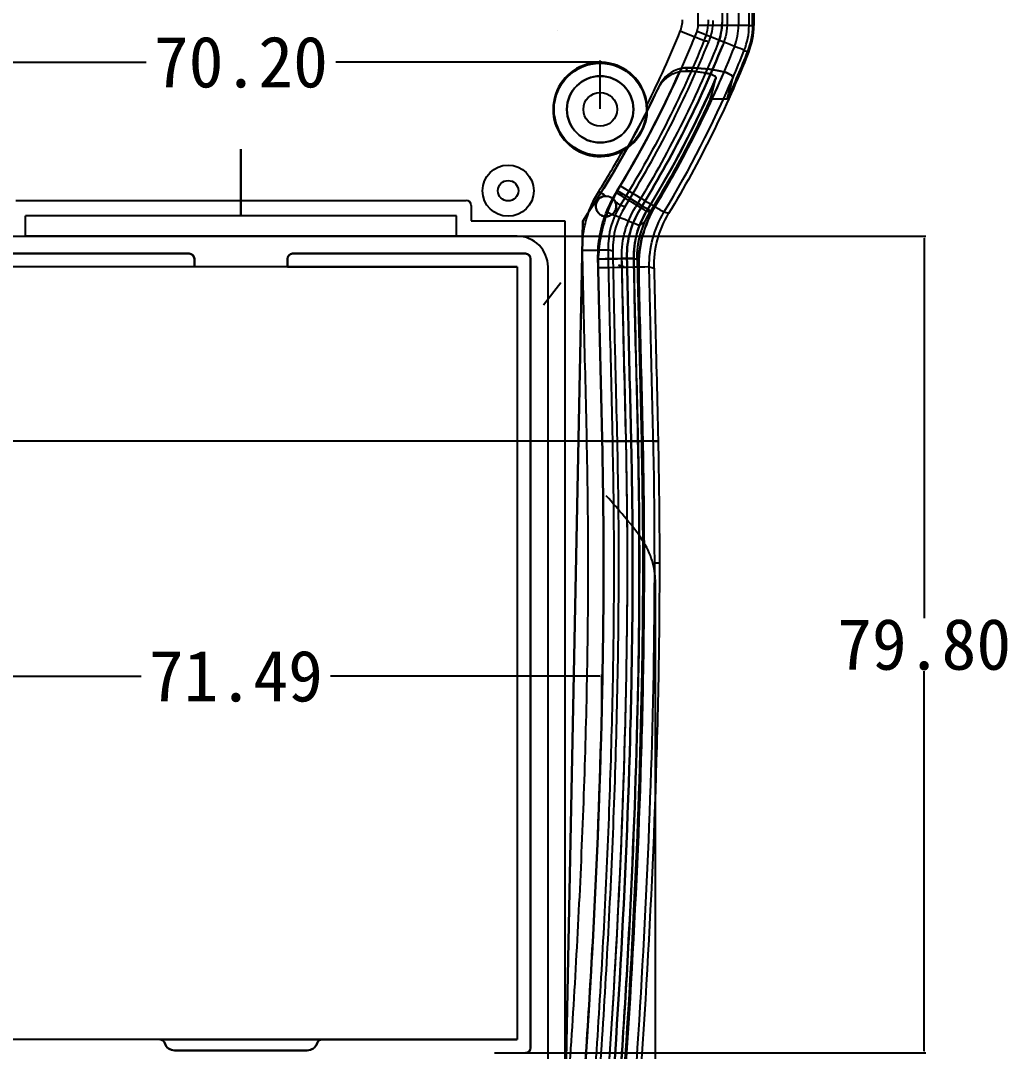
# Model space of a CAD drawing. Header units: inches. Extents: x -850 to 339, y -315 to 884.
# Drawn here: x 160.2 to 257, y 45 to 145.7 of the extents above; entities that cross this region are included whole.
import ezdxf
from ezdxf.lldxf.tags import DXFTag

# ---------------------------------------------------------------- set-up
doc = ezdxf.new("R2010")
doc.units = ezdxf.units.IN
doc.header["$MEASUREMENT"] = 0
for name, color, linetype, true_color in [('200', 7, 'Continuous', 0xffffff), ('AUXIL$14', 7, 'Continuous', 0xffffff), ('AUXIL$9', 7, 'Continuous', 0xffffff), ('ORTHO$15', 7, 'Continuous', 0xffffff), ('ORTHO$2', 7, 'Continuous', 0xffffff), ('ORTHO$3', 7, 'Continuous', 0xffffff), ('ORTHO$5', 7, 'Continuous', 0xffffff), ('ORTHO$6', 7, 'Continuous', 0xffffff), ('SX$17', 7, 'Continuous', 0xffffff)]:
    doc.layers.add(name, color=color, linetype=linetype, true_color=true_color)
tags = doc.linetypes.add('HIDDEN', pattern=[0.5, 0.25, -0.25]).pattern_tags.tags
tags[6:7] = [DXFTag(74, 4), DXFTag(75, 0), DXFTag(340, '0'), DXFTag(46, 0.0), DXFTag(50, 0.0), DXFTag(44, 0.0), DXFTag(45, 0.0)]
tags[4:5] = [DXFTag(74, 4), DXFTag(75, 0), DXFTag(340, '0'), DXFTag(46, 0.0), DXFTag(50, 0.0), DXFTag(44, 0.0), DXFTag(45, 0.0)]
doc.dimstyles.get("Standard").update_dxf_attribs({"dimtxt": 5, "dimasz": 0.18, "dimexe": 0.18, "dimexo": 0.0625, "dimgap": 0.09, "dimtad": 0, "dimtih": 1, "dimtoh": 1, "dimzin": 0, "dimdsep": 46, "dimtxsty": 'Standard', "dimcen": 0.09, "dimclrt": 3, "dimadec": 0, "dimazin": 0, "dimtfac": 1, "dimtofl": 0, "dimtmove": 0, "dimatfit": 3, "dimfxl": 0, "dimtolj": 1, "dimtzin": 0, "dimarcsym": 0})

# ---------------------------------------------------------------- blocks, each defined once
blk = doc.blocks.new('*D24')
at = {"color": 0, "lineweight": -2}
for p, q in [((145.45, 77.89), (145.45, 81.86)), ((145.63, 81.68), (171.94, 81.68)), ((216.77, 81.68), (190.46, 81.68)), ((216.95, 78.46), (216.95, 81.86))]:
    blk.add_line(p, q, dxfattribs=at)
at = {"color": 0}
for points in [[(145.63, 81.71), (145.63, 81.65), (145.45, 81.68)], [(216.77, 81.71), (216.77, 81.65), (216.95, 81.68)]]:
    blk.add_solid(points, dxfattribs=at)
at = {"layer": 'Defpoints', "color": 0}
for p in [(145.45, 81.68), (145.45, 77.83, -13.09), (216.95, 78.4, -16.6)]:
    blk.add_point(p, dxfattribs=at)
at = {"color": 3, "insert": (181.2, 81.68), "char_height": 5, "attachment_point": 5}
blk.add_mtext('\\A1;71.49', dxfattribs=at)
blk = doc.blocks.new('*D25')
at = {"color": 0, "lineweight": -2}
for p, q in [((146.59, 137.14), (146.59, 141.86)), ((146.77, 141.68), (172.44, 141.68)), ((216.61, 141.68), (190.95, 141.68)), ((216.79, 137.14), (216.79, 141.86))]:
    blk.add_line(p, q, dxfattribs=at)
at = {"color": 0}
for points in [[(146.77, 141.71), (146.77, 141.65), (146.59, 141.68)], [(216.61, 141.71), (216.61, 141.65), (216.79, 141.68)]]:
    blk.add_solid(points, dxfattribs=at)
at = {"layer": 'Defpoints', "color": 0}
for p in [(216.79, 141.68), (146.59, 137.08, -0.5), (216.79, 137.08, -0.5)]:
    blk.add_point(p, dxfattribs=at)
at = {"color": 3, "insert": (181.69, 141.68), "char_height": 5, "attachment_point": 5}
blk.add_mtext('\\A1;70.20', dxfattribs=at)
blk = doc.blocks.new('*D29')
at = {"color": 0, "lineweight": -2}
for p, q in [((181.63, 222.82), (116.21, 222.82)), ((116.39, 222.64), (116.39, 123.73)), ((116.39, 19.63), (116.39, 118.55)), ((181.63, 19.45), (116.21, 19.45))]:
    blk.add_line(p, q, dxfattribs=at)
at = {"color": 0}
for points in [[(116.36, 222.64), (116.42, 222.64), (116.39, 222.82)], [(116.36, 19.63), (116.42, 19.63), (116.39, 19.45)]]:
    blk.add_solid(points, dxfattribs=at)
at = {"layer": 'Defpoints', "color": 0}
for p in [(181.69, 222.82, 8.3), (116.39, 19.45), (181.69, 19.45, -10.1)]:
    blk.add_point(p, dxfattribs=at)
at = {"color": 3, "insert": (116.39, 121.14), "char_height": 5, "attachment_point": 5}
blk.add_mtext('\\A1;203.37', dxfattribs=at)
blk = doc.blocks.new('*D30')
at = {"color": 0, "lineweight": -2}
for p, q in [((141.23, 91.13), (141.23, -2.38)), ((222.16, 91.13), (222.16, -2.38)), ((141.41, -2.2), (172.02, -2.2)), ((221.98, -2.2), (191.37, -2.2))]:
    blk.add_line(p, q, dxfattribs=at)
at = {"color": 0}
for points in [[(141.41, -2.17), (141.41, -2.23), (141.23, -2.2)], [(221.98, -2.17), (221.98, -2.23), (222.16, -2.2)]]:
    blk.add_solid(points, dxfattribs=at)
at = {"layer": 'Defpoints', "color": 0}
for p in [(141.23, 91.19, 11.93), (222.16, 91.19, 11.93), (222.16, -2.2)]:
    blk.add_point(p, dxfattribs=at)
at = {"color": 3, "insert": (181.69, -2.2), "char_height": 5, "attachment_point": 5}
blk.add_mtext('\\A1;80.93', dxfattribs=at)
blk = doc.blocks.new('*D32')
at = {"color": 0, "lineweight": -2}
for p, q in [((202.81, 124.68), (248.62, 124.68)), ((248.44, 124.5), (248.44, 87.37)), ((248.44, 45.06), (248.44, 82.19)), ((206.46, 44.88), (248.62, 44.88))]:
    blk.add_line(p, q, dxfattribs=at)
at = {"color": 0}
for points in [[(248.41, 124.5), (248.47, 124.5), (248.44, 124.68)], [(248.41, 45.06), (248.47, 45.06), (248.44, 44.88)]]:
    blk.add_solid(points, dxfattribs=at)
at = {"layer": 'Defpoints', "color": 0}
for p in [(202.74, 124.68, -14.1), (206.39, 44.88, -11.5), (248.44, 44.88)]:
    blk.add_point(p, dxfattribs=at)
at = {"color": 3, "insert": (248.44, 84.78), "char_height": 5, "attachment_point": 5}
blk.add_mtext('\\A1;79.80', dxfattribs=at)

msp = doc.modelspace()

# ---------------------------------------------------------------- linework, layer by layer
at = {"layer": '200', "color": 9}
for p, q in [((226.334, 205.839, -18.1), (226.334, 145.265, -18.1)), ((228.692, 205.839, -1.8), (228.692, 145.574, -1.8)), ((228.692, 205.839), (228.692, 145.574)), ((229.192, 205.839, -3.6), (229.192, 145.574, -3.6)), ((229.192, 205.839, -1.8), (229.192, 145.574, -1.8)), ((231.331, 145.265, -13.274), (231.331, 205.839, -13.274)), ((231.669, 145.265, -3.6), (231.669, 205.839, -3.6)), ((228.692, 145.574), (228.692, 145.574, -1.8)), ((229.192, 145.574, -1.8), (229.192, 145.574, -3.6)), ((231.331, 145.265, -13.274), (231.669, 145.265, -3.6)), ((228.295, 143.522, -1.8), (228.295, 143.522)), ((228.759, 143.335, -3.6), (228.759, 143.335, -1.8)), ((230.866, 142.844, -13.274), (231.18, 142.719, -3.6)), ((229.199, 138.066, -3.6), (227.549, 138.066, -3.6)), ((159.695, 128.176, -12.5), (203.695, 128.176, -12.5)), ((159.695, 128.176, -15.5), (203.695, 128.176, -15.5)), ((203.695, 128.176, -12.5), (203.695, 128.176, -15.5)), ((204.195, 127.676, -12.5), (204.195, 126.176, -12.5)), ((204.195, 127.676, -12.5), (204.195, 127.676, -15.5)), ((204.195, 127.676, -15.5), (204.195, 126.176, -15.5)), ((220.239, 127.535), (220.239, 127.535, -1.8)), ((220.665, 127.273, -1.8), (220.665, 127.273, -3.6)), ((160.645, 126.676, -16.6), (160.645, 126.676, -14.1)), ((160.645, 124.676, -16.6), (160.645, 126.676, -16.6)), ((202.745, 126.676, -14.1), (160.645, 126.676, -14.1)), ((202.745, 126.676, -16.6), (160.645, 126.676, -16.6)), ((160.645, 124.676, -14.1), (160.645, 126.676, -14.1)), ((202.745, 126.676, -16.6), (202.745, 126.676, -14.1)), ((202.745, 124.676, -14.1), (202.745, 126.676, -14.1)), ((202.745, 124.676, -16.6), (202.745, 126.676, -16.6)), ((204.195, 126.176, -12.5), (213.345, 126.176, -12.5)), ((204.195, 126.176, -12.5), (204.195, 126.176, -15.5)), ((204.195, 126.176, -15.5), (213.345, 126.176, -15.5)), ((215.088, 126.164, -18.1), (213.334, 36.693, -18.1)), ((215.088, 126.164, -16.6), (213.341, 37.012, -16.6)), ((213.345, 126.176, -12.5), (213.345, 41.776, -12.5)), ((213.345, 126.176, -12.5), (213.345, 126.176, -15.5)), ((213.345, 126.176, -15.5), (213.345, 38.676, -15.5)), ((215.088, 126.164, -16.6), (215.088, 126.164, -18.1)), ((154.695, 124.676, -18.1), (208.695, 124.676, -18.1)), ((154.695, 124.676, -14.1), (160.645, 124.676, -14.1)), ((160.645, 124.676, -16.6), (160.645, 124.676, -14.1)), ((202.745, 124.676, -16.6), (160.645, 124.676, -16.6)), ((202.745, 124.676, -16.6), (202.745, 124.676, -14.1)), ((208.695, 124.676, -14.1), (202.745, 124.676, -14.1)), ((208.695, 124.676, -14.1), (208.695, 124.676, -18.1)), ((176.645, 122.976, -11.5), (153.895, 122.976, -11.5)), ((153.895, 122.976, -12.5), (176.645, 122.976, -12.5)), ((176.645, 122.976, -11.5), (176.645, 122.976, -12.5)), ((209.495, 122.976, -12.5), (186.745, 122.976, -12.5)), ((186.745, 122.976, -11.5), (209.495, 122.976, -11.5)), ((186.745, 122.976, -11.5), (186.745, 122.976, -12.5)), ((209.495, 122.976, -11.5), (209.495, 122.976, -12.5)), ((177.145, 122.476, -11.5), (177.145, 122.476, -12.5)), ((177.145, 121.676, -11.5), (177.145, 122.476, -11.5)), ((177.145, 122.476, -12.5), (177.145, 121.676, -12.5)), ((186.245, 121.676, -11.5), (186.245, 122.476, -11.5)), ((186.245, 122.476, -12.5), (186.245, 121.676, -12.5)), ((186.245, 122.476, -11.5), (186.245, 122.476, -12.5)), ((209.995, 122.476, -11.5), (209.995, 45.376, -11.5)), ((209.995, 45.376, -12.5), (209.995, 122.476, -12.5)), ((209.995, 122.476, -11.5), (209.995, 122.476, -12.5)), ((218.908, 122.645, -1.8), (218.908, 122.645)), ((219.408, 122.655, -3.6), (219.408, 122.655, -1.8)), ((208.695, 121.676, -14.1), (154.695, 121.676, -14.1)), ((177.145, 121.676, -11.5), (154.695, 121.676, -11.5)), ((177.145, 121.676, -11.5), (177.145, 121.676, -12.5)), ((186.245, 121.676, -12.5), (177.145, 121.676, -12.5)), ((186.245, 121.676, -11.5), (186.245, 121.676, -12.5)), ((186.245, 121.676, -11.5), (208.695, 121.676, -11.5)), ((208.695, 121.676, -14.1), (208.695, 46.176, -14.1)), ((208.695, 121.676, -11.5), (208.695, 121.676, -14.1)), ((208.695, 121.676, -11.5), (208.695, 46.176, -11.5)), ((211.695, 121.676, -14.1), (211.695, 121.676, -18.1)), ((211.695, 43.226, -14.1), (211.695, 121.676, -14.1)), ((211.695, 42.626, -18.1), (211.695, 121.676, -18.1)), ((208.695, 46.176, -11.5), (154.695, 46.176, -11.5)), ((173.781, 46.176, -14.1), (154.695, 46.176, -14.1)), ((173.781, 46.176, -13.1), (189.608, 46.176, -13.1)), ((173.781, 46.176, -13.1), (173.781, 46.176, -14.1)), ((174.258, 45.826, -13.1), (174.258, 45.826, -14.1)), ((189.131, 45.826, -13.1), (189.131, 45.826, -14.1)), ((189.608, 46.176, -13.1), (189.608, 46.176, -14.1)), ((189.608, 46.176, -14.1), (208.695, 46.176, -14.1)), ((208.695, 46.176, -11.5), (208.695, 46.176, -14.1)), ((209.995, 45.376, -11.5), (209.995, 45.376, -12.5)), ((175.212, 45.126, -13.1), (175.212, 45.126, -14.1)), ((188.177, 45.126, -13.1), (175.212, 45.126, -13.1)), ((175.212, 45.126, -14.1), (188.177, 45.126, -14.1)), ((188.177, 45.126, -13.1), (188.177, 45.126, -14.1))]:
    msp.add_line(p, q, dxfattribs=at)
at = {"layer": '200', "color": 30}
for p, q in [((229.192, 205.839, -3.6), (229.192, 145.574, -3.6)), ((229.192, 205.839, -1.8), (229.192, 145.574, -1.8)), ((230.295, 205.839), (230.295, 145.265)), ((230.295, 205.839, -1.8), (230.295, 145.265, -1.8)), ((231.669, 145.265, -3.6), (231.669, 205.839, -3.6)), ((231.795, 205.839), (231.795, 145.265)), ((229.192, 145.574, -1.8), (229.192, 145.574, -3.6)), ((230.295, 145.265), (230.295, 145.265, -1.8)), ((231.669, 145.265, -3.6), (231.795, 145.265)), ((228.759, 143.335, -3.6), (228.759, 143.335, -1.8)), ((229.904, 143.228), (229.904, 143.228, -1.8)), ((231.18, 142.719, -3.6), (231.297, 142.673)), ((229.199, 138.066, -3.6), (227.549, 138.066, -3.6)), ((220.665, 127.273, -1.8), (220.665, 127.273, -3.6)), ((221.447, 127.326, -13.222), (221.734, 127.151, -3.6)), ((213.334, 36.693, -18.1), (215.088, 126.164, -18.1)), ((213.341, 37.012, -16.6), (215.088, 126.164, -16.6)), ((215.088, 126.164, -16.6), (215.088, 126.164, -18.1)), ((219.408, 122.655, -3.6), (219.408, 122.655, -1.8))]:
    msp.add_line(p, q, dxfattribs=at)
at = {"layer": '200', "color": 9}
for centre, radius in [((216.795, 137.076, -4.4), 4.51), ((216.795, 137.076, -0.5), 3.25), ((216.795, 137.076, -6.1), 1.65), ((216.795, 137.076, -0.5), 1.65), ((207.795, 129.126, -15.5), 2.5), ((207.795, 129.126, -10.7), 2.5), ((207.795, 129.126, -10.7), 1), ((207.795, 129.126, -15.5), 1)]:
    msp.add_circle(centre, radius, dxfattribs=at)
at = {"layer": '200', "color": 9, "extrusion": (0, 0, -1)}
for centre in [(-216.795, 137.076, 18.1), (-216.795, 137.076, 6.1), (-216.795, 137.076, 4.4)]:
    msp.add_circle(centre, 3.25, dxfattribs=at)
for centre, radius, start, end in [((-224.795, 145.265, 18.1), 1.539, 180, 201.7378), ((-223.192, 145.574, 1.8), 5.5, 180, 201.91209), ((-223.192, 145.574, 3.6), 6, 180, 201.91209), ((-223.192, 145.574, 1.8), 6, 180, 201.91209), ((-224.795, 145.265, 3.6), 6.874, 180, 201.7378), ((-129.71, 183.177, 18.1), 103.904, 201.7378, 203.89945), ((-129.71, 183.177, 13.087), 104.905, 202.06263, 211.9062), ((-129.71, 183.177, 1.8), 106.262, 201.91209, 211.57623), ((-129.71, 183.177), 106.262, 201.91209, 211.57623), ((-129.71, 183.177, 1.8), 106.762, 201.91209, 211.57623), ((-129.71, 183.177, 3.6), 109.238, 201.7378, 204.39046), ((-129.71, 183.177, 16.6), 103.904, 204.09066, 211.46456), ((-129.71, 183.177, 18.1), 102.664, 205.26334, 213.73361), ((-129.71, 183.177, 3.6), 107.738, 204.7529, 211.41614), ((-217.362, 127.609, 16.6), 1, 277.23015, 130.25012), ((-227.906, 122.822), 9, 358.87427, 31.57623), ((-227.906, 122.822, 1.8), 9, 358.87427, 31.57623), ((-227.906, 122.822, 1.8), 8.5, 358.87427, 31.57623), ((-176.645, 122.476, 11.5), 0.5, 90, 180), ((-186.745, 122.476, 12.5), 0.5, 0, 90), ((-209.495, 122.476, 12.5), 0.5, 90, 180), ((-173.781, 45.676, 13.1), 0.5, 90, 162.5424), ((-175.212, 46.126, 14.1), 1, 270, 342.5424), ((-188.177, 46.126, 13.1), 1, 197.4576, 270), ((-189.608, 45.676, 14.1), 0.5, 17.4576, 90), ((-209.495, 45.376, 12.5), 0.5, 180, 270)]:
    msp.add_arc(centre, radius, start, end, dxfattribs=at)
at = {"layer": '200', "color": 9, "extrusion": (0, 1, 0)}
msp.add_arc((-226.334, -13.1, 145.265), 5, 182, 270, dxfattribs=at)
at = {"layer": '200', "color": 9}
for centre, radius, start, end in [((223.192, 145.574), 5.5, 338.08791, 0), ((224.795, 145.265, -13.274), 6.536, 338.2622, 0), ((129.71, 183.177, -15.5), 102.406, 333.52794, 337.93737), ((129.71, 183.177), 105.362, 328.16232, 337.98854), ((129.71, 183.177, -3.6), 106.762, 328.42377, 338.08791), ((129.71, 183.177, -13.274), 108.901, 336.71214, 338.2622), ((216.795, 137.076, -15.5), 4.606, 5.63102, 298.57756), ((129.71, 183.177, -13.222), 107.402, 328.53544, 336.361), ((129.71, 183.177, -16.6), 102.664, 326.26639, 334.54534), ((129.71, 183.177, -15.5), 102.406, 328.0938, 330.68063), ((203.695, 127.676, -15.5), 0.5, 0, 90), ((203.695, 127.676, -12.5), 0.5, 0, 90), ((227.906, 122.822, -3.6), 8.5, 148.42377, 181.12573), ((208.695, 121.676, -14.1), 3, 0, 90), ((208.695, 121.676, -18.1), 3, 0, 90), ((176.645, 122.476, -12.5), 0.5, 0, 90), ((186.745, 122.476, -11.5), 0.5, 90, 180), ((209.495, 122.476, -11.5), 0.5, 0, 90), ((173.781, 45.676, -14.1), 0.5, 17.4576, 90), ((175.212, 46.126, -13.1), 1, 197.4576, 270), ((188.177, 46.126, -14.1), 1, 270, 342.5424), ((189.608, 45.676, -13.1), 0.5, 90, 162.5424), ((209.495, 45.376, -11.5), 0.5, 270, 0)]:
    msp.add_arc(centre, radius, start, end, dxfattribs=at)
at = {"layer": '200', "color": 30, "extrusion": (0, 0, -1)}
for centre, radius, start, end in [((-223.192, 145.574, 3.6), 6, 180, 201.91209), ((-223.192, 145.574, 1.8), 6, 180, 201.91209), ((-224.795, 145.265, 3.6), 6.874, 180, 201.7378), ((-129.71, 183.177, 1.8), 106.762, 201.91209, 211.57623), ((-129.71, 183.177, 1.8), 107.864, 201.7378, 211.05399), ((-129.71, 183.177), 107.864, 201.7378, 210.99718), ((-129.71, 183.177), 109.364, 201.7378, 210.97578), ((-129.71, 183.177, 3.6), 109.238, 201.7378, 204.39046), ((-129.71, 183.177, 18.1), 103.904, 203.89945, 211.03996), ((-129.71, 183.177, 13.222), 107.402, 203.639, 211.33366), ((-129.71, 183.177, 18.1), 102.664, 205.26334, 213.73361), ((-129.71, 183.177, 3.6), 107.738, 204.7529, 211.33366), ((-231.494, 121.209, 16.6), 15.261, 22.53723, 31.33366), ((-227.906, 122.822, 1.8), 8.5, 358.87427, 31.57623)]:
    msp.add_arc(centre, radius, start, end, dxfattribs=at)
at = {"layer": '200', "color": 30}
for centre, radius, start, end in [((224.795, 145.265), 5.5, 338.2622, 0), ((224.795, 145.265, -1.8), 5.5, 338.2622, 0), ((224.795, 145.265), 7, 338.2622, 0), ((129.71, 183.177, -3.6), 106.762, 328.42377, 338.08791), ((129.71, 183.177, -16.6), 103.904, 328.66634, 335.90934), ((129.71, 183.177, -13.274), 108.901, 328.96004, 336.71214), ((129.71, 183.177, -16.6), 102.664, 326.26639, 334.54534), ((227.906, 122.822, -3.6), 8.5, 148.42377, 181.12573), ((231.494, 121.209, -13.222), 11.763, 148.66634, 157.28957)]:
    msp.add_arc(centre, radius, start, end, dxfattribs=at)
at = {"layer": '200', "color": 9, "extrusion": (0.37562, 0.926774, -8.20415e-15)}
msp.add_arc((-153.813, -13, 218.485), 2.5, 182, 270, dxfattribs=at)
at = {"layer": '200', "color": 9, "extrusion": (0.37036, 0.928888, 1.02795e-15)}
msp.add_arc((-156.548, -13.1, 218.19), 5, 182, 270, dxfattribs=at)
at = {"layer": '200', "color": 9, "extrusion": (0.52853, 0.848914, 0)}
for start, end in [(250.42451, 270), (181.99999, 220.29155)]:
    msp.add_arc((-115.704, -13, 224.057), 2.5, start, end, dxfattribs=at)
at = {"layer": '200', "color": 9, "extrusion": (0.521971, 0.852963, 5.45173e-15)}
msp.add_arc((-118.928, -13.1, 223.948), 3.5, 182, 270, dxfattribs=at)
at = {"layer": '200', "color": 30, "extrusion": (-0.520021, -0.854153, 0)}
msp.add_arc((119.44, -13.1, -223.913), 3.5, 270, 358, dxfattribs=at)
at = {"layer": '200', "color": 30, "extrusion": (0.515636, 0.856808, 4.77776e-15)}
msp.add_arc((-120.588, -13.1, 223.83), 5, 182, 270, dxfattribs=at)
at = {"layer": '200', "color": 30, "extrusion": (2.37603e-14, -1.27796e-14, -1)}
msp.add_arc((-231.497, 121.208, 3.6), 11.429, 25.21603, 31.33294, dxfattribs=at)
at = {"layer": '200', "color": 9, "extrusion": (0.01935, -0.999813, 0)}
msp.add_arc((217.406, -13, -119.118), 2.5, 270, 358, dxfattribs=at)
at = {"layer": '200', "color": 9, "extrusion": (-0.01935, 0.999813, -3.92598e-15)}
msp.add_arc((-218.903, -13.1, 118.236), 3.5, 182, 270, dxfattribs=at)
at = {"layer": '200', "color": 30, "extrusion": (0.01935, -0.999813, 0)}
msp.add_arc((218.903, -13.1, -118.236), 3.5, 270, 358, dxfattribs=at)
at = {"layer": '200', "color": 30, "extrusion": (-0.019355, 0.999813, 2.50291e-14)}
msp.add_arc((-218.904, -13.1, 117.365), 5, 182, 270, dxfattribs=at)
at = {"layer": '200', "color": 9, "extrusion": (0, 0, -1)}
for centre, major_axis, ratio, start_param, end_param in [((222.288, 145.749), (5.402, -1.054), 0.9993678, 6.0906095, 6.4745196), ((225.115, 137.763, -16.6), (1.323, 2.782), 0.9732804, 4.7126979, 5.6444993), ((228.913, 122.588, -3.6), (8.208, -2.228), 0.999339, 2.8573699, 3.4246922)]:
    msp.add_ellipse(centre, major_axis=major_axis, ratio=ratio, start_param=start_param, end_param=end_param, dxfattribs=at)
at = {"layer": '200', "color": 9}
for centre, major_axis, ratio, start_param, end_param in [((225.267, 138.083, -18.1), (1.323, 2.782), 0.9732804, 0.6424246, 1.57408), ((226.021, 123.377), (7.719, -2.119), 0.9993375, 2.8540495, 3.4287362)]:
    msp.add_ellipse(centre, major_axis=major_axis, ratio=ratio, start_param=start_param, end_param=end_param, dxfattribs=at)
at = {"layer": '200', "color": 30}
for centre, major_axis, ratio, start_param, end_param in [((225.267, 138.082, -18.1), (1.312, 2.787), 0.9736154, 0.6379936, 1.5699748), ((231.795, 121.706, -1.8), (5.833, 9.706), 0.9978455, 1.569897, 2.132334), ((231.856, 121.808), (5.833, 9.706), 0.9978455, 1.5709031, 2.1322988)]:
    msp.add_ellipse(centre, major_axis=major_axis, ratio=ratio, start_param=start_param, end_param=end_param, dxfattribs=at)
at = {"layer": '200', "color": 30, "extrusion": (0, 0, -1)}
for centre, major_axis, ratio, start_param, end_param in [((225.117, 137.764, -16.6), (1.312, 2.787), 0.9736154, 4.7160517, 5.6480983), ((228.913, 122.588, -3.6), (8.21, -2.222), 0.999339, 2.8580776, 3.3000535), ((232.057, 121.743), (9.666, -2.586), 0.9993404, 2.8609751, 3.4207025)]:
    msp.add_ellipse(centre, major_axis=major_axis, ratio=ratio, start_param=start_param, end_param=end_param, dxfattribs=at)
at = {"layer": '200', "color": 9, "extrusion": (0, 0.978148, 0.207912)}
for centre, major_axis, start_param, end_param in [((129.71, 166.237, -136.132), (0, -103.109, 485.092), 1.2940676, 1.3146293), ((129.71, 165.984, -134.94), (0, -104.652, 492.349), 1.300765, 1.3210977)]:
    msp.add_ellipse(centre, major_axis=major_axis, ratio=0.2050866, start_param=start_param, end_param=end_param, dxfattribs=at)
at = {"layer": '200', "color": 30, "extrusion": (0, 0.978148, 0.207912)}
for centre, major_axis, start_param, end_param in [((129.71, 166.237, -136.132), (0, -103.109, 485.092), 1.2940676, 1.3146293), ((129.71, 165.984, -134.94), (0, -104.652, 492.349), 1.300765, 1.3210977)]:
    msp.add_ellipse(centre, major_axis=major_axis, ratio=0.2050866, start_param=start_param, end_param=end_param, dxfattribs=at)
at = {"layer": '200', "color": 9}
for points in [[(224.617, 144.711, -15.5), (224.653, 144.8, -15.5), (224.717, 144.982, -15.5), (224.786, 145.263, -15.5), (224.827, 145.548, -15.5), (224.837, 145.741, -15.5), (224.837, 145.837, -15.5)], [(227.335, 145.837, -13.087), (227.335, 145.132, -13.089), (227.198, 144.426, -13.089), (226.933, 143.772, -13.087)], [(227.392, 143.688, 0), (227.239, 143.716, -4.362), (227.086, 143.744, -8.725), (226.933, 143.772, -13.087)], [(224.704, 141.082, -18.1), (224.909, 141.126, -18.1), (225.12, 141.147, -18.091), (225.327, 141.142, -18.07)], [(225.175, 140.821, -16.559), (225.226, 140.928, -17.062), (225.277, 141.035, -17.566), (225.327, 141.142, -18.07)], [(224.564, 140.765, -16.6), (224.764, 140.807, -16.6), (224.972, 140.827, -16.588), (225.175, 140.82, -16.559)], [(222.555, 139.362, -18.1), (222.506, 139.258, -17.6), (222.457, 139.155, -17.1), (222.408, 139.052, -16.6)], [(215.06, 123.303, -15.5), (215.051, 123.806, -15.5), (215.105, 124.815, -15.5), (215.401, 126.302, -15.5), (215.907, 127.73, -15.5), (216.378, 128.624, -15.5), (216.644, 129.052, -15.5)], [(218.336, 128.942, -16.6), (218.221, 128.755, -16.6), (218.112, 128.565, -16.6), (218.008, 128.372, -16.6)], [(218.765, 127.731, -13.087), (217.953, 126.428, -13.092), (217.529, 124.886, -13.092), (217.558, 123.351, -13.087)], [(218.765, 127.731, -13.087), (218.916, 127.686, -8.725), (219.068, 127.642, -4.362), (219.219, 127.597)], [(220.072, 122.518, -13.222), (220.04, 124.127, -13.229), (220.479, 125.743, -13.229), (221.319, 127.116, -13.222)], [(221.653, 127.019, -3.6), (221.542, 127.051, -6.807), (221.431, 127.084, -10.015), (221.319, 127.116, -13.222)], [(217.236, 126.617, -16.6), (217.12, 126.283, -16.6), (216.918, 125.605, -16.6), (216.706, 124.565, -16.6), (216.586, 123.511, -16.6), (216.568, 122.803, -16.6), (216.575, 122.45, -16.6)], [(218.018, 123.225, 0), (217.865, 123.267, -4.362), (217.712, 123.309, -8.725), (217.558, 123.351, -13.087)], [(220.072, 122.518, -13.222), (220.184, 122.487, -10.015), (220.297, 122.457, -6.807), (220.41, 122.426, -3.6)]]:
    msp.add_open_spline(points, degree=3, dxfattribs=at)
at = {"layer": '200', "color": 30}
for points in [[(225.327, 141.141, -18.07), (225.12, 141.146, -18.091), (224.909, 141.125, -18.1), (224.705, 141.081, -18.1)], [(225.175, 140.821, -16.559), (225.226, 140.928, -17.063), (225.277, 141.035, -17.566), (225.327, 141.141, -18.07)], [(224.563, 140.765, -16.6), (224.764, 140.808, -16.6), (224.972, 140.827, -16.588), (225.175, 140.821, -16.559)], [(222.555, 139.362, -18.1), (222.506, 139.258, -17.6), (222.457, 139.155, -17.1), (222.409, 139.052, -16.6)], [(218.735, 129.6, -18.1), (218.374, 129, -18.1), (217.736, 127.747, -18.1), (217.051, 125.754, -18.1), (216.65, 123.685, -18.1), (216.578, 122.281, -18.1), (216.591, 121.58, -18.1)], [(216.575, 122.45, -16.6), (216.567, 122.843, -16.6), (216.59, 123.629, -16.6), (216.739, 124.798, -16.6), (217.005, 125.947, -16.6), (217.256, 126.692, -16.6), (217.399, 127.058, -16.6)], [(217.399, 127.058, -16.6), (218.107, 126.772, -16.6), (219.346, 126.27, -16.098), (220.301, 125.884, -14.847), (220.616, 125.76, -13.78), (220.639, 125.752, -13.358), (220.643, 125.75, -13.227)], [(221.588, 121.677, -13.274), (221.551, 123.546, -13.284), (222.052, 125.422, -13.284), (223.017, 127.024, -13.274)], [(222.17, 127.627, 0), (222.152, 127.597, -0.6), (222.133, 127.566, -1.2), (222.115, 127.535, -1.8)], [(223.477, 126.89), (223.323, 126.934, -4.425), (223.17, 126.979, -8.85), (223.017, 127.024, -13.274)], [(220.644, 125.75, -13.222), (220.815, 125.852, -9.839), (220.985, 125.962, -6.631), (221.156, 126.077, -3.6)], [(220.643, 125.75, -13.227), (220.248, 124.73, -13.228), (220.05, 123.626, -13.227), (220.072, 122.518, -13.222)], [(220.644, 125.75, -13.222), (220.644, 125.75, -13.224), (220.643, 125.75, -13.225), (220.643, 125.75, -13.227)], [(220.072, 122.518, -13.222), (220.184, 122.487, -10.015), (220.297, 122.457, -6.807), (220.41, 122.426, -3.6)], [(219.693, 34.593, -13.274), (220.231, 41.761, -13.274), (221.177, 56.145, -13.277), (222.05, 77.863, -13.281), (222.222, 99.71, -13.28), (221.732, 114.341, -13.272), (221.588, 121.677, -13.275)], [(220.552, 121.566, 0), (220.532, 121.532, -0.6), (220.512, 121.498, -1.2), (220.491, 121.464, -1.8)], [(221.588, 121.677, -13.275), (221.743, 121.635, -8.85), (221.898, 121.594, -4.425), (222.053, 121.552, 0)]]:
    msp.add_open_spline(points, degree=3, dxfattribs=at)
at = {"layer": '200', "color": 9}
for points, knots in [([(225.327, 141.142, -18.07), (226.547, 141.116, -17.946), (227.708, 141.006, -17.428), (229.369, 140.632, -15.671), (229.802, 140.378, -14.475), (229.738, 140.123, -13.274)], [0, 0, 0, 0, 0.5, 0.5, 1, 1, 1, 1]), ([(228.099, 140.112, -13.222), (228.118, 140.186, -13.572), (228.079, 140.262, -13.93), (227.98, 140.334, -14.267), (227.881, 140.406, -14.605), (227.72, 140.475, -14.93), (227.51, 140.535, -15.215), (227.305, 140.595, -15.495), (227.048, 140.647, -15.743), (226.762, 140.69, -15.944), (226.466, 140.734, -16.15), (226.133, 140.768, -16.311), (225.788, 140.791, -16.42), (225.588, 140.805, -16.483), (225.383, 140.815, -16.529), (225.175, 140.821, -16.559)], [0, 0, 0, 0, 0.218626, 0.218626, 0.218626, 0.4376537, 0.4376537, 0.4376537, 0.6522636, 0.6522636, 0.6522636, 0.8734405, 0.8734405, 0.8734405, 1, 1, 1, 1]), ([(218.998, 133.031, -15.5), (219.795, 133.465, -15.5), (220.441, 134.121, -15.39), (221.288, 135.719, -15.39), (221.468, 136.626, -15.5), (221.379, 137.528, -15.5)], [0, 0, 0, 0, 0.5, 0.5, 1, 1, 1, 1]), ([(217.355, 128.609, -15.356), (217.251, 128.608, -15.387), (217.143, 128.591, -15.41), (217.041, 128.556, -15.428), (216.94, 128.522, -15.445), (216.841, 128.47, -15.456), (216.755, 128.404, -15.464), (216.669, 128.338, -15.471), (216.592, 128.256, -15.475), (216.531, 128.165, -15.477), (216.47, 128.074, -15.479), (216.423, 127.97, -15.478), (216.395, 127.863, -15.475), (216.367, 127.755, -15.472), (216.357, 127.642, -15.467), (216.365, 127.531, -15.457), (216.374, 127.422, -15.447), (216.401, 127.312, -15.433), (216.444, 127.213, -15.412), (216.486, 127.115, -15.391), (216.545, 127.024, -15.363), (216.613, 126.947, -15.327), (216.681, 126.87, -15.291), (216.76, 126.805, -15.247), (216.842, 126.755, -15.195), (216.929, 126.702, -15.141), (217.022, 126.664, -15.077), (217.112, 126.641, -15.008), (217.246, 126.606, -14.907), (217.378, 126.602, -14.791), (217.5, 126.619, -14.671), (217.66, 126.641, -14.514), (217.807, 126.699, -14.343), (217.939, 126.792, -14.186), (218.004, 126.838, -14.109), (218.067, 126.894, -14.033), (218.128, 126.966, -13.975), (218.152, 126.995, -13.952), (218.177, 127.028, -13.931), (218.2, 127.063, -13.918), (218.223, 127.099, -13.904), (218.246, 127.14, -13.897), (218.266, 127.18, -13.9), (218.282, 127.215, -13.902), (218.297, 127.251, -13.911), (218.308, 127.285, -13.925), (218.327, 127.339, -13.946), (218.339, 127.391, -13.978), (218.348, 127.439, -14.014), (218.366, 127.544, -14.091), (218.366, 127.64, -14.186), (218.355, 127.732, -14.28), (218.341, 127.84, -14.392), (218.311, 127.945, -14.507), (218.263, 128.044, -14.617)], [0, 0, 0, 0, 0.0549969, 0.0549969, 0.0549969, 0.1099766, 0.1099766, 0.1099766, 0.1651905, 0.1651905, 0.1651905, 0.2211732, 0.2211732, 0.2211732, 0.2773772, 0.2773772, 0.2773772, 0.3332711, 0.3332711, 0.3332711, 0.3882981, 0.3882981, 0.3882981, 0.4432132, 0.4432132, 0.4432132, 0.5016984, 0.5016984, 0.5016984, 0.5887671, 0.5887671, 0.5887671, 0.703469, 0.703469, 0.703469, 0.7594017, 0.7594017, 0.7594017, 0.7818109, 0.7818109, 0.7818109, 0.8046538, 0.8046538, 0.8046538, 0.8240685, 0.8240685, 0.8240685, 0.8545919, 0.8545919, 0.8545919, 0.9212306, 0.9212306, 0.9212306, 1, 1, 1, 1]), ([(218.008, 128.372, -16.6), (218.093, 128.301, -16.6), (218.166, 128.214, -16.595), (218.222, 128.12, -16.587), (218.278, 128.025, -16.578), (218.319, 127.92, -16.567), (218.341, 127.813, -16.556), (218.364, 127.703, -16.545), (218.368, 127.588, -16.534), (218.353, 127.477, -16.527), (218.338, 127.366, -16.52), (218.304, 127.256, -16.517), (218.253, 127.156, -16.518), (218.204, 127.058, -16.52), (218.137, 126.968, -16.526), (218.059, 126.892, -16.535), (217.98, 126.816, -16.543), (217.888, 126.752, -16.555), (217.789, 126.705, -16.566), (217.688, 126.657, -16.577), (217.577, 126.626, -16.587), (217.465, 126.615, -16.593), (217.389, 126.607, -16.598), (217.312, 126.608, -16.6), (217.236, 126.617, -16.6)], [0, 0, 0, 0, 0.1294765, 0.1294765, 0.1294765, 0.2587674, 0.2587674, 0.2587674, 0.3907001, 0.3907001, 0.3907001, 0.5222424, 0.5222424, 0.5222424, 0.6503961, 0.6503961, 0.6503961, 0.7792356, 0.7792356, 0.7792356, 0.9113837, 0.9113837, 0.9113837, 1, 1, 1, 1]), ([(217.355, 128.609, -15.356), (217.467, 128.61, -15.322), (217.578, 128.591, -15.278), (217.677, 128.558, -15.226), (217.777, 128.525, -15.174), (217.867, 128.478, -15.113), (217.945, 128.422, -15.046), (218.054, 128.344, -14.951), (218.141, 128.248, -14.843), (218.206, 128.147, -14.731), (218.227, 128.113, -14.693), (218.246, 128.079, -14.655), (218.263, 128.044, -14.617)], [0, 0, 0, 0, 0.2590366, 0.2590366, 0.2590366, 0.5163425, 0.5163425, 0.5163425, 0.8805306, 0.8805306, 0.8805306, 1, 1, 1, 1]), ([(213.025, 32.558, -15.5), (213.607, 40.104, -15.5), (214.631, 55.208, -15.5), (215.41, 74.114, -15.5), (215.649, 89.25, -15.5), (215.6, 100.604, -15.5), (215.327, 111.953, -15.5), (215.134, 119.519, -15.5), (215.06, 123.303, -15.5)], [0, 0, 0, 0, 0.25, 0.5, 0.625, 0.75, 0.875, 1, 1, 1, 1]), ([(217.558, 123.351, -13.087), (217.632, 119.557, -13.087), (217.819, 111.971, -13.088), (218.095, 100.592, -13.087), (218.148, 89.209, -13.086), (217.907, 74.032, -13.088), (217.125, 55.076, -13.087), (216.098, 39.932, -13.087), (215.515, 32.366, -13.087)], [0, 0, 0, 0, 0.125, 0.25, 0.375, 0.5, 0.75, 1, 1, 1, 1]), ([(218.018, 123.225), (218.056, 121.252), (218.136, 117.307), (218.317, 109.418), (218.586, 99.558), (218.595, 87.72), (218.304, 71.939), (217.426, 52.23), (216.307, 36.485), (215.68, 28.619)], [0, 0, 0, 0, 0.0625, 0.125, 0.25, 0.375, 0.5, 0.75, 1, 1, 1, 1]), ([(216.575, 122.45, -16.6), (216.646, 118.779, -16.6), (216.835, 111.439, -16.6), (217.099, 100.427, -16.6), (217.145, 89.412, -16.6), (216.921, 74.727, -16.6), (216.189, 56.383, -16.6), (215.221, 41.727, -16.6), (214.668, 34.405, -16.6)], [0, 0, 0, 0, 0.125, 0.25, 0.375, 0.5, 0.75, 1, 1, 1, 1]), ([(216.563, 28.643), (217.815, 44.278), (218.785, 59.936), (219.428, 83.455), (219.514, 91.295), (219.321, 106.971), (219.062, 114.808), (218.908, 122.645)], [0, 0, 0, 0, 0.5, 0.5, 0.75, 0.75, 1, 1, 1, 1]), ([(216.563, 28.643, -1.8), (217.851, 44.723, -1.8), (218.84, 60.829, -1.8), (219.454, 85.02, -1.8), (219.52, 93.085, -1.8), (219.322, 105.183, -1.8), (219.206, 109.215, -1.8), (219.034, 116.38, -1.8), (218.97, 119.512, -1.8), (218.908, 122.645, -1.8)], [0, 0, 0, 0, 0.5143449, 0.5143449, 0.7715173, 0.7715173, 0.9001035, 0.9001035, 1, 1, 1, 1]), ([(219.408, 122.655, -3.6), (219.485, 118.735, -3.6), (219.568, 114.817, -3.6), (219.766, 106.979, -3.6), (219.869, 103.056, -3.6), (220.014, 91.284, -3.6), (219.928, 83.437, -3.6), (219.285, 59.906, -3.6), (218.314, 44.241, -3.6), (217.061, 28.603, -3.6)], [0, 0, 0, 0, 0.125, 0.125, 0.25, 0.25, 0.5, 0.5, 1, 1, 1, 1]), ([(217.061, 28.603, -1.8), (218.314, 44.241, -1.8), (219.285, 59.906, -1.8), (219.928, 83.437, -1.8), (220.014, 91.284, -1.8), (219.869, 103.056, -1.8), (219.766, 106.979, -1.8), (219.568, 114.817, -1.8), (219.485, 118.735, -1.8), (219.408, 122.655, -1.8)], [0, 0, 0, 0, 0.5, 0.5, 0.75, 0.75, 0.875, 0.875, 1, 1, 1, 1]), ([(218.191, 34.604, -13.222), (218.74, 41.915, -13.222), (219.701, 56.549, -13.222), (220.424, 74.866, -13.222), (220.644, 89.53, -13.222), (220.593, 100.528, -13.222), (220.326, 111.523, -13.222), (220.143, 118.852, -13.222), (220.072, 122.518, -13.222)], [0, 0, 0, 0, 0.25, 0.5, 0.625, 0.75, 0.875, 1, 1, 1, 1]), ([(220.41, 122.426, -3.6), (220.48, 118.85, -3.6), (220.656, 111.699, -3.6), (220.919, 100.972, -3.6), (220.982, 90.241, -3.6), (220.788, 75.935, -3.6), (220.113, 58.063, -3.6), (219.202, 43.783, -3.6), (218.679, 36.649, -3.6)], [0, 0, 0, 0, 0.125, 0.25, 0.375, 0.5, 0.75, 1, 1, 1, 1])]:
    msp.add_open_spline(points, degree=3, knots=knots, dxfattribs=at)
at = {"layer": '200', "color": 30}
for points, knots in [([(229.738, 140.123, -13.274), (229.802, 140.377, -14.473), (229.364, 140.633, -15.674), (227.721, 141.003, -17.416), (226.546, 141.116, -17.947), (225.327, 141.142, -18.07)], [0, 0, 0, 0, 0.5, 0.5, 1, 1, 1, 1]), ([(225.175, 140.821, -16.559), (225.575, 140.809, -16.501), (225.971, 140.783, -16.381), (226.33, 140.745, -16.201), (226.691, 140.706, -16.02), (227.024, 140.654, -15.772), (227.295, 140.591, -15.477), (227.545, 140.533, -15.204), (227.749, 140.464, -14.882), (227.885, 140.392, -14.54), (228.014, 140.323, -14.218), (228.087, 140.249, -13.87), (228.101, 140.176, -13.525), (228.106, 140.155, -13.424), (228.105, 140.133, -13.323), (228.099, 140.112, -13.222)], [0, 0, 0, 0, 0.246238, 0.246238, 0.246238, 0.4938439, 0.4938439, 0.4938439, 0.7226816, 0.7226816, 0.7226816, 0.937951, 0.937951, 0.937951, 1, 1, 1, 1]), ([(214.668, 34.405, -16.6), (215.221, 41.727, -16.6), (216.189, 56.383, -16.6), (216.921, 74.727, -16.6), (217.145, 89.412, -16.6), (217.099, 100.427, -16.6), (216.835, 111.439, -16.6), (216.646, 118.779, -16.6), (216.575, 122.45, -16.6)], [0, 0, 0, 0, 0.25, 0.5, 0.625, 0.75, 0.875, 1, 1, 1, 1]), ([(219.408, 122.655, -3.6), (219.485, 118.735, -3.6), (219.568, 114.817, -3.6), (219.766, 106.979, -3.6), (219.869, 103.056, -3.6), (220.014, 91.284, -3.6), (219.928, 83.437, -3.6), (219.285, 59.906, -3.6), (218.314, 44.241, -3.6), (217.061, 28.603, -3.6)], [0, 0, 0, 0, 0.125, 0.125, 0.25, 0.25, 0.5, 0.5, 1, 1, 1, 1]), ([(217.061, 28.603, -1.8), (218.314, 44.241, -1.8), (219.285, 59.906, -1.8), (219.928, 83.437, -1.8), (220.014, 91.284, -1.8), (219.869, 103.056, -1.8), (219.766, 106.979, -1.8), (219.568, 114.817, -1.8), (219.485, 118.735, -1.8), (219.408, 122.655, -1.8)], [0, 0, 0, 0, 0.5, 0.5, 0.75, 0.75, 0.875, 0.875, 1, 1, 1, 1]), ([(220.072, 122.518, -13.222), (220.141, 118.976, -13.222), (220.216, 115.429, -13.222), (220.396, 108.164, -13.222), (220.499, 104.455, -13.222), (220.671, 93.35, -13.222), (220.619, 85.94, -13.222), (220.113, 63.886, -13.222), (219.29, 49.24, -13.222), (218.191, 34.604, -13.222)], [0, 0, 0, 0, 0.1205003, 0.1205003, 0.2470003, 0.2470003, 0.5000002, 0.5000002, 1, 1, 1, 1]), ([(220.41, 122.426, -3.6), (220.55, 115.273, -3.6), (220.775, 108.12, -3.6), (221.003, 93.814, -3.6), (220.961, 86.662, -3.6), (220.499, 65.21, -3.6), (219.725, 50.919, -3.6), (218.679, 36.649, -3.6)], [0, 0, 0, 0, 0.25, 0.25, 0.5, 0.5, 1, 1, 1, 1]), ([(216.591, 121.58, -18.1), (216.662, 117.933, -18.1), (216.854, 110.639, -18.1), (217.111, 99.698, -18.1), (217.14, 88.753, -18.1), (216.904, 74.162, -18.1), (216.164, 55.935, -18.1), (215.196, 41.373, -18.1), (214.645, 34.098, -18.1)], [0, 0, 0, 0, 0.125, 0.25, 0.375, 0.5, 0.75, 1, 1, 1, 1]), ([(220.491, 121.464, -1.8), (220.644, 113.704, -1.8), (220.911, 105.946, -1.8), (221.064, 90.421, -1.8), (220.975, 82.661, -1.8), (220.315, 59.383, -1.8), (219.344, 43.894, -1.8), (218.11, 28.421, -1.8)], [0, 0, 0, 0, 0.25, 0.25, 0.5, 0.5, 1, 1, 1, 1]), ([(220.552, 121.566), (220.705, 113.797), (220.972, 106.031), (221.127, 90.489), (221.039, 82.72), (220.381, 59.417), (219.408, 43.911), (218.173, 28.421)], [0, 0, 0, 0, 0.25, 0.25, 0.5, 0.5, 1, 1, 1, 1]), ([(222.053, 121.552), (222.206, 113.774), (222.474, 105.999), (222.628, 90.44), (222.539, 82.661), (221.879, 59.334), (220.907, 43.804), (219.669, 28.295)], [0, 0, 0, 0, 0.25, 0.25, 0.5, 0.5, 1, 1, 1, 1])]:
    msp.add_open_spline(points, degree=3, knots=knots, dxfattribs=at)
at = {"layer": 'AUXIL$14', "color": 9}
msp.add_line((181.695, 133.174, 17.7), (181.695, 129.306, 17.7), dxfattribs=at)
at = {"layer": 'AUXIL$9', "color": 9}
msp.add_line((181.695, 133.174, 17.7), (181.695, 129.306, 17.7), dxfattribs=at)
at = {"layer": 'ORTHO$15', "color": 9}
msp.add_line((220.937, 92.664, -1.697), (220.878, 92.666, 0.003), dxfattribs=at)
at = {"layer": 'ORTHO$15', "color": 30}
for p, q in [((222.083, 92.677, -0.064), (222.061, 92.678, 0.564)), ((222.56, 92.729, 0.501), (222.161, 92.74, 11.929))]:
    msp.add_line(p, q, dxfattribs=at)
msp.add_open_spline([(222.162, 91.189, 11.931), (222.143, 91.881, 12.542), (221.894, 93.266, 13.702), (220.826, 95.269, 15.353), (219.183, 97.258, 16.446), (218.011, 98.624, 16.719), (217.391, 99.302, 16.751)], degree=3, knots=[0, 0, 0, 0, 0.2463859, 0.5005944, 0.7545117, 1, 1, 1, 1], dxfattribs=at)
at = {"layer": 'ORTHO$2', "color": 9}
msp.add_line((181.695, 133.174, 17.7), (181.695, 129.306, 17.7), dxfattribs=at)
at = {"layer": 'ORTHO$2', "color": 9, "linetype": 'HIDDEN'}
msp.add_line((181.695, 129.302, 17.7), (181.695, 126.602, 15), dxfattribs=at)
at = {"layer": 'ORTHO$3', "color": 9}
msp.add_line((220.937, 92.664, -1.697), (220.878, 92.666, 0.003), dxfattribs=at)
at = {"layer": 'ORTHO$3', "color": 30}
for p, q in [((222.083, 92.677, -0.064), (222.061, 92.678, 0.564)), ((222.56, 92.729, 0.501), (222.161, 92.74, 11.929))]:
    msp.add_line(p, q, dxfattribs=at)
msp.add_open_spline([(222.162, 91.189, 11.931), (222.143, 91.881, 12.542), (221.894, 93.266, 13.702), (220.826, 95.269, 15.353), (219.183, 97.258, 16.446), (218.011, 98.624, 16.719), (217.391, 99.302, 16.751)], degree=3, knots=[0, 0, 0, 0, 0.2463859, 0.5005944, 0.7545117, 1, 1, 1, 1], dxfattribs=at)
at = {"layer": 'ORTHO$5', "color": 9}
msp.add_line((181.695, 129.306, 17.7), (181.695, 133.174, 17.7), dxfattribs=at)
at = {"layer": 'ORTHO$5', "color": 9, "linetype": 'HIDDEN'}
msp.add_line((181.695, 126.602, 15), (181.695, 129.302, 17.7), dxfattribs=at)
at = {"layer": 'ORTHO$6', "color": 9}
msp.add_line((181.695, 133.174, 17.7), (181.695, 129.306, 17.7), dxfattribs=at)
at = {"layer": 'ORTHO$6', "color": 9, "linetype": 'HIDDEN'}
msp.add_line((181.695, 129.302, 17.7), (181.695, 126.602, 15), dxfattribs=at)
at = {"layer": 'SX$17', "color": 9, "linetype": 'HIDDEN'}
for p, q in [((212.616, 144.83, 11.1), (212.616, 144.83, 2.7)), ((213.545, 137.076, 14.941), (213.545, 137.076, 1.3)), ((216.362, 127.609, 15.303), (216.362, 127.609, 14.803)), ((207.989, 126.744, 13.106), (207.989, 126.744, 8.6)), ((214.989, 126.744, 8.6), (214.989, 126.744, 14.874)), ((218.578, 121.874, 13.456), (219.11, 121.732, -1.7))]:
    msp.add_line(p, q, dxfattribs=at)
at = {"layer": 'SX$17', "color": 9}
for p, q in [((211.249, 117.984, 13), (212.946, 120.159, 14.963)), ((210.999, 104.661, 13), (152.391, 104.661, 13)), ((210.999, 104.661, 13), (152.391, 104.661, 13)), ((210.066, 104.661, 15), (153.323, 104.661, 15)), ((210.066, 104.661, 15), (153.323, 104.661, 15)), ((211.767, 104.661, 17.027), (210.066, 104.661, 15)), ((211.767, 104.661, 17.027), (210.066, 104.661, 15)), ((212.664, 104.661, 14.984), (210.999, 104.661, 13)), ((212.664, 104.661, 14.984), (210.999, 104.661, 13)), ((214.667, 104.661, 15.389), (214.667, 104.661, 16.891)), ((214.667, 104.661, 15.389), (214.667, 104.661, 16.891)), ((220.802, 104.661, -1.7), (219.501, 104.661, -1.7)), ((220.802, 104.661, -1.7), (219.501, 104.661, -1.7)), ((220.943, 104.661), (220.742, 104.661)), ((220.943, 104.661), (220.742, 104.661))]:
    msp.add_line(p, q, dxfattribs=at)
at = {"layer": 'SX$17', "color": 30}
for p, q in [((214.667, 104.661, 15.389), (214.667, 104.661, 16.891)), ((214.667, 104.661, 15.389), (214.667, 104.661, 16.891)), ((221.943, 104.661), (220.943, 104.661)), ((221.943, 104.661), (220.943, 104.661)), ((222.426, 104.661, 0.5), (221.926, 104.661, 0.5)), ((222.426, 104.661, 0.5), (221.926, 104.661, 0.5))]:
    msp.add_line(p, q, dxfattribs=at)
at = {"layer": 'SX$17', "color": 172}
for p, q in [((217.215, 104.661, 15.259), (217.215, 104.661, 15.259)), ((217.22, 104.661, 15.258), (217.215, 104.661, 15.259)), ((217.215, 104.661, 15.259), (217.215, 104.661, 15.259)), ((217.22, 104.661, 15.258), (217.215, 104.661, 15.259)), ((218.973, 104.661, 13.294), (218.973, 104.661, 13.299)), ((218.973, 104.661, 13.294), (218.973, 104.661, 13.299)), ((219.42, 104.661, 0.5), (219.424, 104.661, 0.498)), ((219.42, 104.661, 0.5), (219.424, 104.661, 0.498)), ((220.528, 104.661, 11.886), (220.528, 104.661, 11.886)), ((220.528, 104.661, 11.896), (220.528, 104.661, 11.886)), ((220.528, 104.661, 11.886), (220.528, 104.661, 11.886)), ((220.528, 104.661, 11.896), (220.528, 104.661, 11.886)), ((222.026, 104.661, 11.94), (222.027, 104.661, 11.938)), ((222.026, 104.661, 11.94), (222.027, 104.661, 11.938))]:
    msp.add_line(p, q, dxfattribs=at)
at = {"layer": 'SX$17', "color": 9, "extrusion": (0, -1, 0)}
for radius, start, end in [(672.129, 87.18816, 87.435624), (672.129, 87.18816, 87.435624), (670.129, 86.932851, 87.351211), (670.129, 86.932851, 87.351211), (670.629, 86.963889, 87.181866), (670.629, 86.963889, 87.181866)]:
    msp.add_arc((181.695, -654.429, -104.661), radius, start, end, dxfattribs=at)
at = {"layer": 'SX$17', "color": 30, "extrusion": (0, -1, 0)}
for radius, start, end in [(670.629, 86.963894, 87.181866), (672.129, 86.963465, 87.18816), (670.629, 86.963894, 87.181866), (672.129, 86.963465, 87.18816)]:
    msp.add_arc((181.695, -654.429, -104.661), radius, start, end, dxfattribs=at)
at = {"layer": 'SX$17', "color": 30}
for points, knots in [([(217.215, 104.661, 15.259), (217.606, 104.661, 15.238), (217.999, 104.661, 15.149), (218.362, 104.661, 15), (218.724, 104.661, 14.851), (219.066, 104.661, 14.637), (219.358, 104.661, 14.377), (219.651, 104.661, 14.116), (219.903, 104.661, 13.801), (220.092, 104.661, 13.458), (220.282, 104.661, 13.116), (220.415, 104.661, 12.735), (220.481, 104.661, 12.349), (220.507, 104.661, 12.196), (220.523, 104.661, 12.041), (220.528, 104.661, 11.886)], [0, 0, 0, 0, 0.2277384, 0.2277384, 0.2277384, 0.4554784, 0.4554784, 0.4554784, 0.6831924, 0.6831924, 0.6831924, 0.9108512, 0.9108512, 0.9108512, 1, 1, 1, 1]), ([(217.215, 104.661, 15.259), (217.606, 104.661, 15.238), (217.999, 104.661, 15.149), (218.362, 104.661, 15), (218.724, 104.661, 14.851), (219.066, 104.661, 14.637), (219.358, 104.661, 14.377), (219.651, 104.661, 14.116), (219.903, 104.661, 13.801), (220.092, 104.661, 13.458), (220.282, 104.661, 13.116), (220.415, 104.661, 12.735), (220.481, 104.661, 12.349), (220.507, 104.661, 12.196), (220.523, 104.661, 12.041), (220.528, 104.661, 11.886)], [0, 0, 0, 0, 0.2277384, 0.2277384, 0.2277384, 0.4554784, 0.4554784, 0.4554784, 0.6831924, 0.6831924, 0.6831924, 0.9108512, 0.9108512, 0.9108512, 1, 1, 1, 1]), ([(222.027, 104.661, 11.938), (221.984, 104.661, 13.182), (221.465, 104.661, 14.382), (219.735, 104.661, 16.146), (218.543, 104.661, 16.689), (217.299, 104.661, 16.756)], [0, 0, 0, 0, 0.5, 0.5, 1, 1, 1, 1]), ([(222.027, 104.661, 11.938), (221.984, 104.661, 13.182), (221.465, 104.661, 14.382), (219.735, 104.661, 16.146), (218.543, 104.661, 16.689), (217.299, 104.661, 16.756)], [0, 0, 0, 0, 0.5, 0.5, 1, 1, 1, 1]), ([(220.528, 104.661, 11.886), (220.561, 104.661, 10.939), (220.594, 104.661, 9.992), (220.627, 104.661, 9.044), (220.663, 104.661, 8.034), (220.698, 104.661, 7.023), (220.733, 104.661, 6.012), (220.803, 104.661, 4.008), (220.873, 104.661, 2.004), (220.943, 104.661)], [0, 0, 0, 0, 0.2390594, 0.2390594, 0.2390594, 0.4941744, 0.4941744, 0.4941744, 1, 1, 1, 1]), ([(220.528, 104.661, 11.886), (220.561, 104.661, 10.939), (220.594, 104.661, 9.992), (220.627, 104.661, 9.044), (220.663, 104.661, 8.034), (220.698, 104.661, 7.023), (220.733, 104.661, 6.012), (220.803, 104.661, 4.008), (220.873, 104.661, 2.004), (220.943, 104.661)], [0, 0, 0, 0, 0.2390594, 0.2390594, 0.2390594, 0.4941744, 0.4941744, 0.4941744, 1, 1, 1, 1])]:
    msp.add_open_spline(points, degree=3, knots=knots, dxfattribs=at)
at = {"layer": 'SX$17', "color": 9}
for points, knots in [([(220.528, 104.661, 11.886), (220.514, 104.661, 12.277), (220.433, 104.661, 12.672), (220.29, 104.661, 13.036), (220.148, 104.661, 13.401), (219.941, 104.661, 13.747), (219.685, 104.661, 14.044), (219.43, 104.661, 14.341), (219.12, 104.661, 14.598), (218.781, 104.661, 14.794), (218.442, 104.661, 14.99), (218.064, 104.661, 15.13), (217.679, 104.661, 15.203), (217.527, 104.661, 15.231), (217.374, 104.661, 15.25), (217.22, 104.661, 15.258)], [0, 0, 0, 0, 0.2278209, 0.2278209, 0.2278209, 0.4556398, 0.4556398, 0.4556398, 0.6834894, 0.6834894, 0.6834894, 0.9113958, 0.9113958, 0.9113958, 1, 1, 1, 1]), ([(220.528, 104.661, 11.886), (220.514, 104.661, 12.277), (220.433, 104.661, 12.672), (220.29, 104.661, 13.036), (220.148, 104.661, 13.401), (219.941, 104.661, 13.747), (219.685, 104.661, 14.044), (219.43, 104.661, 14.341), (219.12, 104.661, 14.598), (218.781, 104.661, 14.794), (218.442, 104.661, 14.99), (218.064, 104.661, 15.13), (217.679, 104.661, 15.203), (217.527, 104.661, 15.231), (217.374, 104.661, 15.25), (217.22, 104.661, 15.258)], [0, 0, 0, 0, 0.2278209, 0.2278209, 0.2278209, 0.4556398, 0.4556398, 0.4556398, 0.6834894, 0.6834894, 0.6834894, 0.9113958, 0.9113958, 0.9113958, 1, 1, 1, 1]), ([(217.551, 104.661, 14.74), (217.717, 104.661, 14.731), (217.885, 104.661, 14.694), (218.039, 104.661, 14.631), (218.199, 104.661, 14.566), (218.35, 104.661, 14.472), (218.478, 104.661, 14.356), (218.603, 104.661, 14.244), (218.71, 104.661, 14.108), (218.791, 104.661, 13.961), (218.871, 104.661, 13.814), (218.927, 104.661, 13.65), (218.954, 104.661, 13.485), (218.965, 104.661, 13.422), (218.971, 104.661, 13.358), (218.973, 104.661, 13.294)], [0, 0, 0, 0, 0.2260286, 0.2260286, 0.2260286, 0.4600473, 0.4600473, 0.4600473, 0.6874199, 0.6874199, 0.6874199, 0.9147467, 0.9147467, 0.9147467, 1, 1, 1, 1]), ([(217.551, 104.661, 14.74), (217.717, 104.661, 14.731), (217.885, 104.661, 14.694), (218.039, 104.661, 14.631), (218.199, 104.661, 14.566), (218.35, 104.661, 14.472), (218.478, 104.661, 14.356), (218.603, 104.661, 14.244), (218.71, 104.661, 14.108), (218.791, 104.661, 13.961), (218.871, 104.661, 13.814), (218.927, 104.661, 13.65), (218.954, 104.661, 13.485), (218.965, 104.661, 13.422), (218.971, 104.661, 13.358), (218.973, 104.661, 13.294)], [0, 0, 0, 0, 0.2260286, 0.2260286, 0.2260286, 0.4600473, 0.4600473, 0.4600473, 0.6874199, 0.6874199, 0.6874199, 0.9147467, 0.9147467, 0.9147467, 1, 1, 1, 1]), ([(218.973, 104.661, 13.299), (219.047, 104.661, 11.166), (219.122, 104.661, 9.033), (219.196, 104.661, 6.9), (219.271, 104.661, 4.767), (219.345, 104.661, 2.633), (219.42, 104.661, 0.5)], [0, 0, 0, 0, 0.4999696, 0.4999696, 0.4999696, 1, 1, 1, 1]), ([(218.973, 104.661, 13.299), (219.047, 104.661, 11.166), (219.122, 104.661, 9.033), (219.196, 104.661, 6.9), (219.271, 104.661, 4.767), (219.345, 104.661, 2.633), (219.42, 104.661, 0.5)], [0, 0, 0, 0, 0.4999696, 0.4999696, 0.4999696, 1, 1, 1, 1]), ([(220.943, 104.661), (220.909, 104.661, 0.993), (220.874, 104.661, 1.987), (220.839, 104.661, 2.98), (220.804, 104.661, 3.991), (220.769, 104.661, 5.001), (220.733, 104.661, 6.012), (220.665, 104.661, 7.973), (220.596, 104.661, 9.935), (220.528, 104.661, 11.896)], [0, 0, 0, 0, 0.2505009, 0.2505009, 0.2505009, 0.5054025, 0.5054025, 0.5054025, 1, 1, 1, 1]), ([(220.943, 104.661), (220.909, 104.661, 0.993), (220.874, 104.661, 1.987), (220.839, 104.661, 2.98), (220.804, 104.661, 3.991), (220.769, 104.661, 5.001), (220.733, 104.661, 6.012), (220.665, 104.661, 7.973), (220.596, 104.661, 9.935), (220.528, 104.661, 11.896)], [0, 0, 0, 0, 0.2505009, 0.2505009, 0.2505009, 0.5054025, 0.5054025, 0.5054025, 1, 1, 1, 1])]:
    msp.add_open_spline(points, degree=3, knots=knots, dxfattribs=at)
for points in [[(219.424, 104.661, 0.498), (219.449, 104.661, -0.234), (219.475, 104.661, -0.967), (219.501, 104.661, -1.7)], [(219.424, 104.661, 0.498), (219.449, 104.661, -0.234), (219.475, 104.661, -0.967), (219.501, 104.661, -1.7)], [(220.802, 104.661, -1.7), (220.782, 104.661, -1.133), (220.762, 104.661, -0.567), (220.742, 104.661)], [(220.802, 104.661, -1.7), (220.782, 104.661, -1.133), (220.762, 104.661, -0.567), (220.742, 104.661)]]:
    msp.add_open_spline(points, degree=3, dxfattribs=at)
at = {"layer": 'SX$17', "color": 30}
for points in [[(221.943, 104.661), (221.938, 104.661, 0.167), (221.932, 104.661, 0.333), (221.926, 104.661, 0.5)], [(221.943, 104.661), (221.938, 104.661, 0.167), (221.932, 104.661, 0.333), (221.926, 104.661, 0.5)], [(222.026, 104.661, 11.94), (222.16, 104.661, 8.127), (222.293, 104.661, 4.313), (222.426, 104.661, 0.5)], [(222.026, 104.661, 11.94), (222.16, 104.661, 8.127), (222.293, 104.661, 4.313), (222.426, 104.661, 0.5)]]:
    msp.add_open_spline(points, degree=3, dxfattribs=at)

# ---------------------------------------------------------------- dimensions: what is measured, and where the dimension line sits
for base, p1, p2, picture, middle in [((116.395, 19.452), (181.695, 222.824, 8.3), (181.695, 19.452, -10.1), '*D29', (116.395, 121.138)), ((248.443, 44.876), (202.745, 124.676, -14.1), (206.393, 44.876, -11.5), '*D32', (248.443, 84.776))]:
    dim = msp.add_linear_dim(base=base, p1=p1, p2=p2, angle=90, dimstyle='Standard')
    dim.commit()
    dim.dimension.update_dxf_attribs({"geometry": picture, "text_midpoint": middle})
for base, p1, p2, picture, middle in [((216.795, 141.679), (146.595, 137.076, -0.5), (216.795, 137.076, -0.5), '*D25', (181.695, 141.679)), ((222.162, -2.203), (141.228, 91.189, 11.931), (222.162, 91.189, 11.931), '*D30', (181.695, -2.203)), ((145.454, 81.684), (216.947, 78.399, -16.6), (145.454, 77.827, -13.087), '*D24', (181.201, 81.684))]:
    dim = msp.add_linear_dim(base=base, p1=p1, p2=p2, dimstyle='Standard')
    dim.commit()
    dim.dimension.update_dxf_attribs({"geometry": picture, "text_midpoint": middle})

doc.saveas('drawing.dxf')
